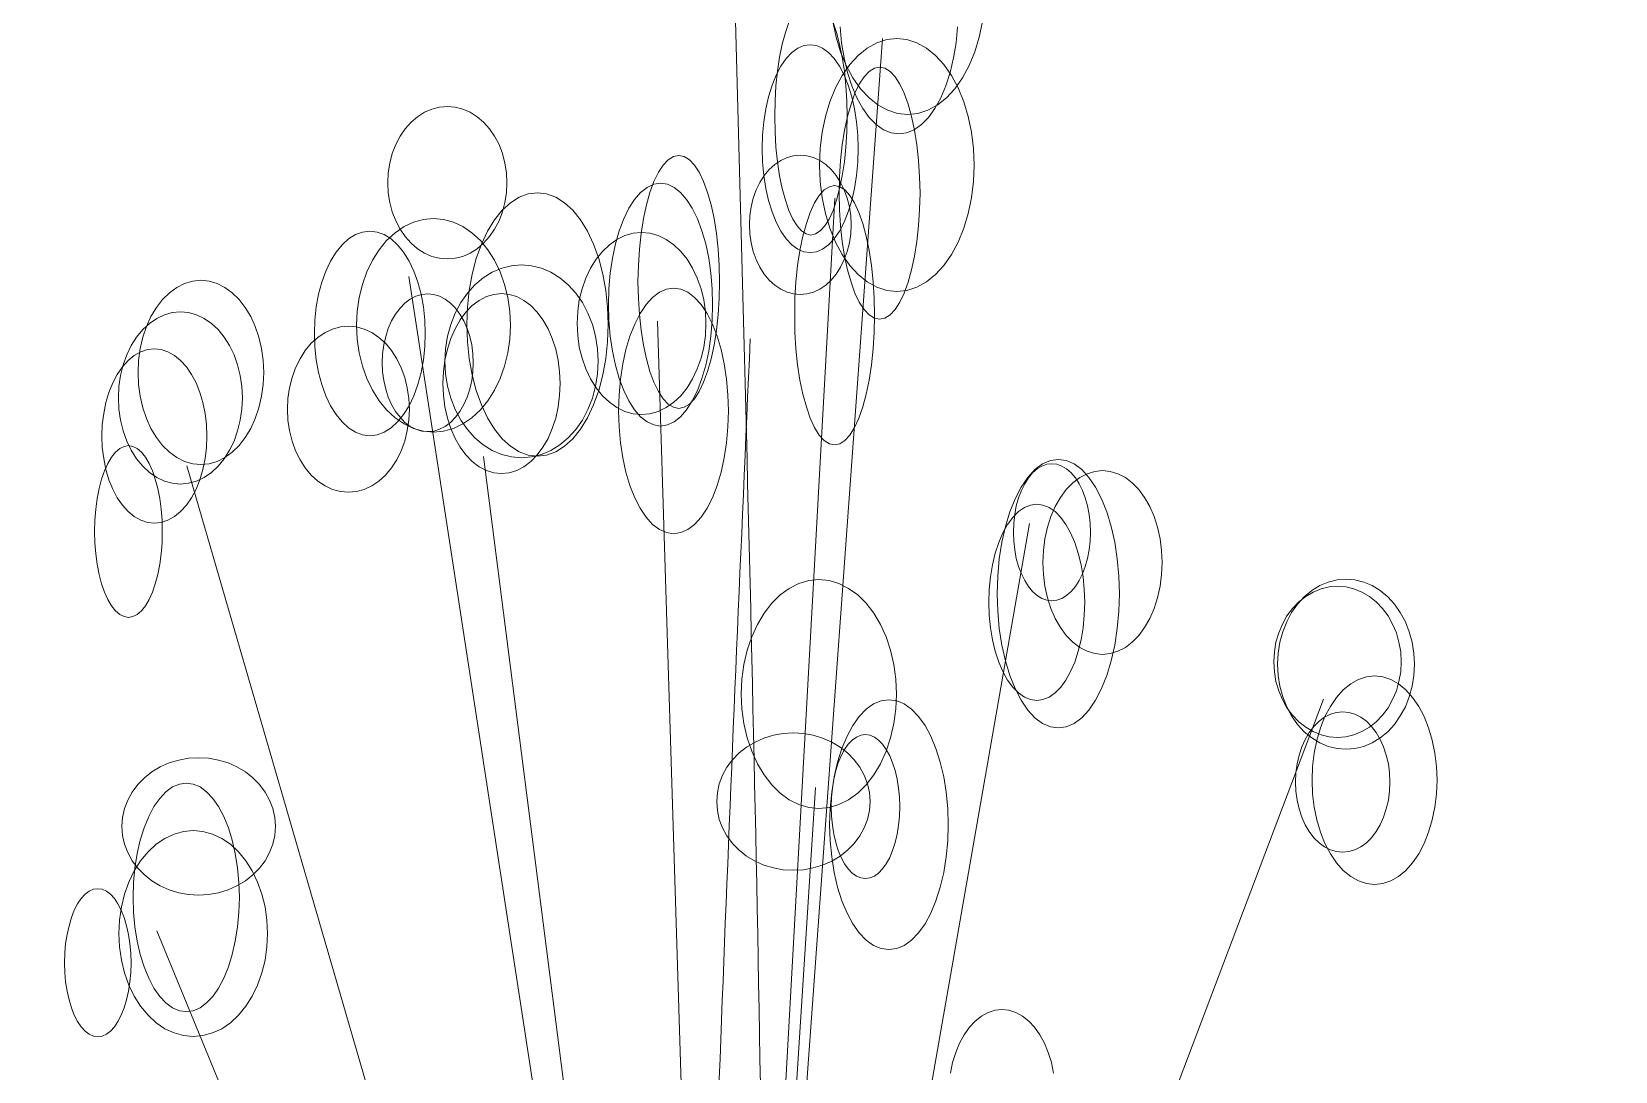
# Model space of a CAD drawing. Header units: millimetres. Extents: x -1800 to 33200, y -8500 to 38400.
# Drawn here: x 22301 to 24474, y 13334 to 14761 of the extents above; entities that cross this region are included whole.
import ezdxf

# ---------------------------------------------------------------- set-up
doc = ezdxf.new("R2010")
doc.units = ezdxf.units.MM
doc.layers.add('E-CEILING', color=7, linetype='Continuous', lineweight=18)
doc.layers.add('E-PLANT', color=3, linetype='Continuous', lineweight=13)

msp = doc.modelspace()

# ---------------------------------------------------------------- linework, layer by layer
at = {"layer": 'E-CEILING'}
for points in [[(259, 15961.7), (1066.1, 15620.5), (1873.3, 15465), (2680.5, 15374.5), (3487.6, 15287.9), (4294.8, 15161.5), (5101.9, 14992.4), (5909.1, 14825.1), (6716.2, 14730.5), (7523.4, 14766.8), (8330.6, 14944.6), (9137.7, 15212.1), (9944.9, 15473.9), (10752, 15631.2), (11559.2, 15627.2), (12366.4, 15472.8), (13173.5, 15240.7), (13980.7, 15030), (14787.8, 14919.5), (15595, 14932.3), (16402.1, 15030.5), (17209.3, 15139.4), (18016.5, 15189.9), (18823.6, 15155.5), (19630.8, 15065.2), (20437.9, 14987.2), (21245.1, 14991.8), (22052.3, 15115.1), (22859.4, 15342.9), (23666.6, 15624.7), (24473.7, 15961.7)], [(259, 15961.7), (1066.1, 15606.3), (1873.3, 15444.5), (2680.5, 15350.2), (3487.6, 15260.1), (4294.8, 15128.4), (5101.9, 14952.3), (5909.1, 14778.1), (6716.2, 14679.5), (7523.4, 14717.4), (8330.6, 14902.5), (9137.7, 15181.1), (9944.9, 15453.7), (10752, 15617.5), (11559.2, 15613.4), (12366.4, 15452.6), (13173.5, 15210.9), (13980.7, 14991.5), (14787.8, 14876.3), (15595, 14889.7), (16402.1, 14992), (17209.3, 15105.4), (18016.5, 15158), (18823.6, 15122.1), (19630.8, 15028.1), (20437.9, 14946.9), (21245.1, 14951.7), (22052.3, 15080.1), (22859.4, 15317.3), (23666.6, 15610.7), (24473.7, 15961.7)], [(259, 15961.7), (1066.1, 15592.2), (1873.3, 15424), (2680.5, 15325.9), (3487.6, 15232.2), (4294.8, 15095.3), (5101.9, 14912.2), (5909.1, 14731.1), (6716.2, 14628.6), (7523.4, 14668), (8330.6, 14860.4), (9137.7, 15150.1), (9944.9, 15433.6), (10752, 15603.9), (11559.2, 15599.5), (12366.4, 15432.4), (13173.5, 15181.1), (13980.7, 14953), (14787.8, 14833.2), (15595, 14847.1), (16402.1, 14953.5), (17209.3, 15071.4), (18016.5, 15126.1), (18823.6, 15088.8), (19630.8, 14991), (20437.9, 14906.6), (21245.1, 14911.5), (22052.3, 15045.1), (22859.4, 15291.7), (23666.6, 15596.8), (24473.7, 15961.7)], [(259, 15961.7), (1066.1, 15578.1), (1873.3, 15403.4), (2680.5, 15301.6), (3487.6, 15204.3), (4294.8, 15062.2), (5101.9, 14872.1), (5909.1, 14684.1), (6716.2, 14577.7), (7523.4, 14618.6), (8330.6, 14818.3), (9137.7, 15119.1), (9944.9, 15413.4), (10752, 15590.2), (11559.2, 15585.7), (12366.4, 15412.1), (13173.5, 15151.2), (13980.7, 14914.4), (14787.8, 14790.1), (15595, 14804.6), (16402.1, 14914.9), (17209.3, 15037.4), (18016.5, 15094.1), (18823.6, 15055.4), (19630.8, 14953.9), (20437.9, 14866.3), (21245.1, 14871.4), (22052.3, 15010.1), (22859.4, 15266.1), (23666.6, 15582.9), (24473.7, 15961.7)]]:
    msp.add_spline(points, degree=3, dxfattribs=at)
at = {"layer": 'E-PLANT'}
for q in [(23468.3, 14751.8), (23402.6, 14532.3), (22818.5, 14424.9), (23159.6, 14363.3), (22920.9, 14177.8), (22513.5, 14165.1), (23670.1, 14085.6), (24073.5, 13844.4), (23376.4, 13723.4), (22472.5, 13526.6)]:
    msp.add_line((23243.6, 11652), q, dxfattribs=at)
for points in [[(23400.3, 14773.7), (23405.1, 14759.6), (23409.4, 14743.6), (23413, 14725.9), (23415.9, 14706.8), (23418, 14686.7), (23419.3, 14665.8), (23419.7, 14644.6), (23419.7, 14644.6), (23419.3, 14623.3), (23418, 14602.4), (23415.9, 14582.3), (23413, 14563.2), (23409.4, 14545.5), (23405.1, 14529.5), (23400.3, 14515.5), (23394.9, 14503.6), (23389, 14494.2), (23382.9, 14487.4), (23376.5, 14483.2), (23370, 14481.8), (23363.5, 14483.2), (23357.2, 14487.4), (23351, 14494.2), (23345.2, 14503.6), (23339.8, 14515.5), (23334.9, 14529.5), (23330.6, 14545.5), (23327, 14563.2), (23324.1, 14582.3), (23322, 14602.4), (23320.8, 14623.3), (23320.4, 14644.6), (23320.8, 14665.8), (23322, 14686.7), (23324.1, 14706.8), (23327, 14725.9), (23330.6, 14743.6), (23334.9, 14759.6), (23339.8, 14773.7)], [(23605.4, 14774.8), (23600.9, 14753.5), (23594.8, 14733.3), (23587.1, 14714.5), (23577.9, 14697.6), (23567.5, 14682.7), (23555.9, 14670.2), (23543.4, 14660.2), (23530.3, 14653), (23516.7, 14648.6), (23502.8, 14647.1), (23488.9, 14648.6), (23475.3, 14653), (23462.1, 14660.2), (23449.7, 14670.2), (23438.1, 14682.7), (23427.7, 14697.6), (23418.5, 14714.5), (23410.8, 14733.3), (23404.6, 14753.5), (23400.2, 14774.8)], [(23571.3, 14767.5), (23569.2, 14745.8), (23565.8, 14724.9), (23561.1, 14705), (23555.2, 14686.6), (23548.1, 14670), (23540.1, 14655.4), (23531.3, 14643.1), (23521.7, 14633.4), (23511.7, 14626.3), (23501.2, 14621.9), (23490.6, 14620.5), (23480, 14621.9), (23469.6, 14626.3), (23459.5, 14633.4), (23449.9, 14643.1), (23441.1, 14655.4), (23433.1, 14670), (23426.1, 14686.6), (23420.2, 14705), (23415.5, 14724.9), (23412, 14745.8), (23410, 14767.5)], [(23561.3, 13331), (23564.4, 13345.6), (23568.6, 13359.5), (23573.9, 13372.3), (23580.3, 13383.9), (23587.5, 13394.1), (23595.5, 13402.7), (23604.1, 13409.5), (23613.2, 13414.5), (23622.6, 13417.5), (23632.1, 13418.5), (23641.7, 13417.5), (23651.1, 13414.5), (23660.2, 13409.5), (23668.8, 13402.7), (23676.8, 13394.1), (23684, 13383.9), (23690.3, 13372.3), (23695.7, 13359.5), (23699.9, 13345.6), (23703, 13331)]]:
    msp.add_lwpolyline(points, dxfattribs=at)
for points in [[(23434.8, 14600.4), (23434.3, 14581.7), (23432.6, 14563.4), (23429.8, 14545.7), (23426, 14529), (23421.2, 14513.4), (23415.6, 14499.4), (23409.1, 14487.1), (23401.9, 14476.7), (23394.2, 14468.5), (23386, 14462.5), (23377.6, 14458.8), (23369, 14457.6), (23360.4, 14458.8), (23351.9, 14462.5), (23343.8, 14468.5), (23336, 14476.7), (23328.9, 14487.1), (23322.4, 14499.4), (23316.7, 14513.4), (23311.9, 14529), (23308.1, 14545.7), (23305.3, 14563.4), (23303.7, 14581.7), (23303.1, 14600.4), (23303.7, 14619), (23305.3, 14637.3), (23308.1, 14655), (23311.9, 14671.7), (23316.7, 14687.3), (23322.4, 14701.3), (23328.9, 14713.6), (23336, 14724), (23343.8, 14732.3), (23351.9, 14738.3), (23360.4, 14741.9), (23369, 14743.1), (23377.6, 14741.9), (23386, 14738.3), (23394.2, 14732.3), (23401.9, 14724), (23409.1, 14713.6), (23415.6, 14701.3), (23421.2, 14687.3), (23426, 14671.7), (23429.8, 14655), (23432.6, 14637.3), (23434.3, 14619), (23434.8, 14600.4)], [(23593.9, 14577.9), (23593, 14555.2), (23590.3, 14532.9), (23585.8, 14511.4), (23579.7, 14491), (23572, 14472.1), (23562.8, 14455), (23552.4, 14440), (23540.8, 14427.4), (23528.4, 14417.3), (23515.3, 14410), (23501.7, 14405.6), (23487.8, 14404.1), (23474, 14405.6), (23460.4, 14410), (23447.2, 14417.3), (23434.8, 14427.4), (23423.2, 14440), (23412.8, 14455), (23403.7, 14472.1), (23396, 14491), (23389.8, 14511.4), (23385.4, 14532.9), (23382.7, 14555.2), (23381.7, 14577.9), (23382.7, 14600.6), (23385.4, 14622.9), (23389.8, 14644.4), (23396, 14664.8), (23403.7, 14683.7), (23412.8, 14700.8), (23423.2, 14715.8), (23434.8, 14728.4), (23447.2, 14738.5), (23460.4, 14745.8), (23474, 14750.2), (23487.8, 14751.7), (23501.7, 14750.2), (23515.3, 14745.8), (23528.4, 14738.5), (23540.8, 14728.4), (23552.4, 14715.8), (23562.8, 14700.8), (23572, 14683.7), (23579.7, 14664.8), (23585.8, 14644.4), (23590.3, 14622.9), (23593, 14600.6), (23593.9, 14577.9)], [(23519.7, 14539.2), (23519.2, 14516.6), (23517.8, 14494.4), (23515.5, 14473), (23512.3, 14452.7), (23508.2, 14433.9), (23503.4, 14416.9), (23498, 14402), (23491.9, 14389.4), (23485.4, 14379.4), (23478.6, 14372.1), (23471.4, 14367.7), (23464.2, 14366.2), (23457, 14367.7), (23449.8, 14372.1), (23443, 14379.4), (23436.4, 14389.4), (23430.4, 14402), (23425, 14416.9), (23420.2, 14433.9), (23416.1, 14452.7), (23412.9, 14473), (23410.6, 14494.4), (23409.2, 14516.6), (23408.7, 14539.2), (23409.2, 14561.8), (23410.6, 14584), (23412.9, 14605.4), (23416.1, 14625.7), (23420.2, 14644.5), (23425, 14661.5), (23430.4, 14676.4), (23436.4, 14689), (23443, 14699), (23449.8, 14706.2), (23457, 14710.7), (23464.2, 14712.1), (23471.4, 14710.7), (23478.6, 14706.2), (23485.4, 14699), (23491.9, 14689), (23498, 14676.4), (23503.4, 14661.5), (23508.2, 14644.5), (23512.3, 14625.7), (23515.5, 14605.4), (23517.8, 14584), (23519.2, 14561.8), (23519.7, 14539.2)], [(22952.9, 14553.6), (22952.2, 14539.9), (22950.1, 14526.5), (22946.7, 14513.5), (22942, 14501.2), (22936, 14489.8), (22929, 14479.6), (22920.9, 14470.5), (22912, 14462.9), (22902.4, 14456.9), (22892.3, 14452.5), (22881.8, 14449.8), (22871.2, 14448.9), (22860.5, 14449.8), (22850, 14452.5), (22839.9, 14456.9), (22830.3, 14462.9), (22821.4, 14470.5), (22813.3, 14479.6), (22806.3, 14489.8), (22800.3, 14501.2), (22795.6, 14513.5), (22792.2, 14526.5), (22790.1, 14539.9), (22789.4, 14553.6), (22790.1, 14567.2), (22792.2, 14580.6), (22795.6, 14593.6), (22800.3, 14605.9), (22806.3, 14617.3), (22813.3, 14627.6), (22821.4, 14636.6), (22830.3, 14644.2), (22839.9, 14650.3), (22850, 14654.7), (22860.5, 14657.3), (22871.2, 14658.2), (22881.8, 14657.3), (22892.3, 14654.7), (22902.4, 14650.3), (22912, 14644.2), (22920.9, 14636.6), (22929, 14627.6), (22936, 14617.3), (22942, 14605.9), (22946.7, 14593.6), (22950.1, 14580.6), (22952.2, 14567.2), (22952.9, 14553.6)], [(23244.7, 14417.4), (23244.2, 14394.8), (23242.7, 14372.5), (23240.4, 14351), (23237.2, 14330.6), (23233.1, 14311.7), (23228.3, 14294.6), (23222.8, 14279.7), (23216.7, 14267), (23210.1, 14257), (23203.2, 14249.7), (23196, 14245.3), (23188.7, 14243.8), (23181.4, 14245.3), (23174.2, 14249.7), (23167.3, 14257), (23160.7, 14267), (23154.6, 14279.7), (23149.1, 14294.6), (23144.3, 14311.7), (23140.2, 14330.6), (23137, 14351), (23134.6, 14372.5), (23133.2, 14394.8), (23132.7, 14417.4), (23133.2, 14440.1), (23134.6, 14462.4), (23137, 14483.9), (23140.2, 14504.3), (23144.3, 14523.2), (23149.1, 14540.3), (23154.6, 14555.2), (23160.7, 14567.9), (23167.3, 14577.9), (23174.2, 14585.2), (23181.4, 14589.6), (23188.7, 14591.1), (23196, 14589.6), (23203.2, 14585.2), (23210.1, 14577.9), (23216.7, 14567.9), (23222.8, 14555.2), (23228.3, 14540.3), (23233.1, 14523.2), (23237.2, 14504.3), (23240.4, 14483.9), (23242.7, 14462.4), (23244.2, 14440.1), (23244.7, 14417.4)], [(23425.2, 14495.8), (23424.6, 14483.3), (23422.8, 14471), (23419.9, 14459.2), (23415.8, 14448), (23410.7, 14437.6), (23404.7, 14428.1), (23397.9, 14419.9), (23390.3, 14412.9), (23382.1, 14407.4), (23373.4, 14403.4), (23364.5, 14400.9), (23355.3, 14400.1), (23346.2, 14400.9), (23337.3, 14403.4), (23328.6, 14407.4), (23320.4, 14412.9), (23312.8, 14419.9), (23306, 14428.1), (23299.9, 14437.6), (23294.9, 14448), (23290.8, 14459.2), (23287.9, 14471), (23286.1, 14483.3), (23285.5, 14495.8), (23286.1, 14508.3), (23287.9, 14520.6), (23290.8, 14532.4), (23294.9, 14543.6), (23299.9, 14554), (23306, 14563.5), (23312.8, 14571.7), (23320.4, 14578.7), (23328.6, 14584.2), (23337.3, 14588.2), (23346.2, 14590.7), (23355.3, 14591.5), (23364.5, 14590.7), (23373.4, 14588.2), (23382.1, 14584.2), (23390.3, 14578.7), (23397.9, 14571.7), (23404.7, 14563.5), (23410.7, 14554), (23415.8, 14543.6), (23419.9, 14532.4), (23422.8, 14520.6), (23424.6, 14508.3), (23425.2, 14495.8)], [(23091.8, 14358.9), (23091, 14335.3), (23088.5, 14312.1), (23084.4, 14289.7), (23078.8, 14268.4), (23071.7, 14248.8), (23063.4, 14231), (23053.8, 14215.4), (23043.3, 14202.2), (23031.9, 14191.7), (23019.9, 14184.1), (23007.4, 14179.5), (22994.8, 14178), (22982.1, 14179.5), (22969.6, 14184.1), (22957.6, 14191.7), (22946.2, 14202.2), (22935.7, 14215.4), (22926.1, 14231), (22917.8, 14248.8), (22910.7, 14268.4), (22905.1, 14289.7), (22901, 14312.1), (22898.6, 14335.3), (22897.7, 14358.9), (22898.6, 14382.6), (22901, 14405.8), (22905.1, 14428.2), (22910.7, 14449.4), (22917.8, 14469.1), (22926.1, 14486.9), (22935.7, 14502.5), (22946.2, 14515.7), (22957.6, 14526.2), (22969.6, 14533.8), (22982.1, 14538.4), (22994.8, 14539.9), (23007.4, 14538.4), (23019.9, 14533.8), (23031.9, 14526.2), (23043.3, 14515.7), (23053.8, 14502.5), (23063.4, 14486.9), (23071.7, 14469.1), (23078.8, 14449.4), (23084.4, 14428.2), (23088.5, 14405.8), (23091, 14382.6), (23091.8, 14358.9)], [(23235.1, 14386.2), (23234.5, 14364.5), (23232.7, 14343.1), (23229.7, 14322.4), (23225.6, 14302.9), (23220.4, 14284.8), (23214.2, 14268.4), (23207.2, 14254), (23199.4, 14241.9), (23191, 14232.2), (23182.2, 14225.2), (23173, 14221), (23163.7, 14219.5), (23154.3, 14221), (23145.2, 14225.2), (23136.3, 14232.2), (23127.9, 14241.9), (23120.1, 14254), (23113.1, 14268.4), (23106.9, 14284.8), (23101.7, 14302.9), (23097.6, 14322.4), (23094.6, 14343.1), (23092.8, 14364.5), (23092.2, 14386.2), (23092.8, 14408), (23094.6, 14429.4), (23097.6, 14450), (23101.7, 14469.6), (23106.9, 14487.7), (23113.1, 14504.1), (23120.1, 14518.5), (23127.9, 14530.6), (23136.3, 14540.2), (23145.2, 14547.2), (23154.3, 14551.5), (23163.7, 14552.9), (23173, 14551.5), (23182.2, 14547.2), (23191, 14540.2), (23199.4, 14530.6), (23207.2, 14518.5), (23214.2, 14504.1), (23220.4, 14487.7), (23225.6, 14469.6), (23229.7, 14450), (23232.7, 14429.4), (23234.5, 14408), (23235.1, 14386.2)], [(23457.2, 14371.7), (23456.7, 14348.4), (23455.3, 14325.6), (23453, 14303.5), (23449.8, 14282.7), (23445.9, 14263.3), (23441.1, 14245.8), (23435.8, 14230.4), (23429.8, 14217.5), (23423.4, 14207.2), (23416.6, 14199.7), (23409.6, 14195.2), (23402.4, 14193.7), (23395.3, 14195.2), (23388.2, 14199.7), (23381.5, 14207.2), (23375, 14217.5), (23369.1, 14230.4), (23363.7, 14245.8), (23359, 14263.3), (23355, 14282.7), (23351.8, 14303.5), (23349.5, 14325.6), (23348.1, 14348.4), (23347.7, 14371.7), (23348.1, 14394.9), (23349.5, 14417.7), (23351.8, 14439.8), (23355, 14460.6), (23359, 14480), (23363.7, 14497.5), (23369.1, 14512.9), (23375, 14525.8), (23381.5, 14536.1), (23388.2, 14543.6), (23395.3, 14548.1), (23402.4, 14549.6), (23409.6, 14548.1), (23416.6, 14543.6), (23423.4, 14536.1), (23429.8, 14525.8), (23435.8, 14512.9), (23441.1, 14497.5), (23445.9, 14480), (23449.8, 14460.6), (23453, 14439.8), (23455.3, 14417.7), (23456.7, 14394.9), (23457.2, 14371.7)], [(22957.8, 14357.9), (22956.9, 14338.8), (22954.2, 14320), (22949.7, 14301.8), (22943.6, 14284.6), (22935.9, 14268.7), (22926.8, 14254.3), (22916.4, 14241.6), (22904.9, 14231), (22892.5, 14222.5), (22879.5, 14216.3), (22865.9, 14212.6), (22852.1, 14211.3), (22838.3, 14212.6), (22824.8, 14216.3), (22811.7, 14222.5), (22799.3, 14231), (22787.8, 14241.6), (22777.4, 14254.3), (22768.3, 14268.7), (22760.6, 14284.6), (22754.5, 14301.8), (22750.1, 14320), (22747.4, 14338.8), (22746.5, 14357.9), (22747.4, 14377), (22750.1, 14395.8), (22754.5, 14414), (22760.6, 14431.2), (22768.3, 14447.1), (22777.4, 14461.5), (22787.8, 14474.2), (22799.3, 14484.8), (22811.7, 14493.3), (22824.8, 14499.5), (22838.3, 14503.2), (22852.1, 14504.4), (22865.9, 14503.2), (22879.5, 14499.5), (22892.5, 14493.3), (22904.9, 14484.8), (22916.4, 14474.2), (22926.8, 14461.5), (22935.9, 14447.1), (22943.6, 14431.2), (22949.7, 14414), (22954.2, 14395.8), (22956.9, 14377), (22957.8, 14357.9)], [(22840.9, 14346.7), (22840.3, 14328.4), (22838.3, 14310.4), (22835.1, 14293), (22830.7, 14276.5), (22825.2, 14261.2), (22818.6, 14247.4), (22811.1, 14235.3), (22802.9, 14225.1), (22793.9, 14217), (22784.5, 14211.1), (22774.7, 14207.5), (22764.8, 14206.3), (22754.9, 14207.5), (22745.1, 14211.1), (22735.7, 14217), (22726.7, 14225.1), (22718.5, 14235.3), (22711, 14247.4), (22704.4, 14261.2), (22698.9, 14276.5), (22694.5, 14293), (22691.3, 14310.4), (22689.3, 14328.4), (22688.7, 14346.7), (22689.3, 14365), (22691.3, 14383), (22694.5, 14400.4), (22698.9, 14416.9), (22704.4, 14432.2), (22711, 14446), (22718.5, 14458.1), (22726.7, 14468.3), (22735.7, 14476.4), (22745.1, 14482.3), (22754.9, 14485.9), (22764.8, 14487.1), (22774.7, 14485.9), (22784.5, 14482.3), (22793.9, 14476.4), (22802.9, 14468.3), (22811.1, 14458.1), (22818.6, 14446), (22825.2, 14432.2), (22830.7, 14416.9), (22835.1, 14400.4), (22838.3, 14383), (22840.3, 14365), (22840.9, 14346.7)], [(23225.9, 14360.3), (23225.2, 14344), (23222.9, 14328), (23219.2, 14312.5), (23214.1, 14297.9), (23207.7, 14284.3), (23200.1, 14272), (23191.4, 14261.2), (23181.8, 14252.2), (23171.4, 14244.9), (23160.4, 14239.7), (23149.1, 14236.5), (23137.6, 14235.4), (23126, 14236.5), (23114.7, 14239.7), (23103.8, 14244.9), (23093.4, 14252.2), (23083.8, 14261.2), (23075.1, 14272), (23067.5, 14284.3), (23061.1, 14297.9), (23055.9, 14312.5), (23052.2, 14328), (23050, 14344), (23049.2, 14360.3), (23050, 14376.6), (23052.2, 14392.6), (23055.9, 14408.1), (23061.1, 14422.7), (23067.5, 14436.3), (23075.1, 14448.6), (23083.8, 14459.3), (23093.4, 14468.4), (23103.8, 14475.6), (23114.7, 14480.9), (23126, 14484.1), (23137.6, 14485.1), (23149.1, 14484.1), (23160.4, 14480.9), (23171.4, 14475.6), (23181.8, 14468.4), (23191.4, 14459.3), (23200.1, 14448.6), (23207.7, 14436.3), (23214.1, 14422.7), (23219.2, 14408.1), (23222.9, 14392.6), (23225.2, 14376.6), (23225.9, 14360.3)], [(23078.2, 14308.4), (23077.3, 14291.1), (23074.6, 14274.2), (23070.2, 14257.8), (23064.1, 14242.2), (23056.5, 14227.8), (23047.4, 14214.8), (23037, 14203.4), (23025.6, 14193.8), (23013.3, 14186.1), (23000.2, 14180.6), (22986.8, 14177.2), (22973, 14176.1), (22959.3, 14177.2), (22945.8, 14180.6), (22932.8, 14186.1), (22920.5, 14193.8), (22909, 14203.4), (22898.7, 14214.8), (22889.6, 14227.8), (22882, 14242.2), (22875.9, 14257.8), (22871.5, 14274.2), (22868.8, 14291.1), (22867.9, 14308.4), (22868.8, 14325.7), (22871.5, 14342.7), (22875.9, 14359.1), (22882, 14374.6), (22889.6, 14389), (22898.7, 14402), (22909, 14413.4), (22920.5, 14423.1), (22932.8, 14430.7), (22945.8, 14436.3), (22959.3, 14439.7), (22973, 14440.8), (22986.8, 14439.7), (23000.2, 14436.3), (23013.3, 14430.7), (23025.6, 14423.1), (23037, 14413.4), (23047.4, 14402), (23056.5, 14389), (23064.1, 14374.6), (23070.2, 14359.1), (23074.6, 14342.7), (23077.3, 14325.7), (23078.2, 14308.4)], [(22619.2, 14293.1), (22618.5, 14276.6), (22616.3, 14260.4), (22612.6, 14244.7), (22607.6, 14229.9), (22601.4, 14216.1), (22593.9, 14203.7), (22585.5, 14192.8), (22576.1, 14183.6), (22566, 14176.2), (22555.3, 14170.9), (22544.2, 14167.7), (22533, 14166.6), (22521.7, 14167.7), (22510.6, 14170.9), (22500, 14176.2), (22489.8, 14183.6), (22480.5, 14192.8), (22472, 14203.7), (22464.5, 14216.1), (22458.3, 14229.9), (22453.3, 14244.7), (22449.7, 14260.4), (22447.5, 14276.6), (22446.7, 14293.1), (22447.5, 14309.6), (22449.7, 14325.8), (22453.3, 14341.5), (22458.3, 14356.3), (22464.5, 14370.1), (22472, 14382.5), (22480.5, 14393.4), (22489.8, 14402.6), (22500, 14409.9), (22510.6, 14415.2), (22521.7, 14418.5), (22533, 14419.6), (22544.2, 14418.5), (22555.3, 14415.2), (22566, 14409.9), (22576.1, 14402.6), (22585.5, 14393.4), (22593.9, 14382.5), (22601.4, 14370.1), (22607.6, 14356.3), (22612.6, 14341.5), (22616.3, 14325.8), (22618.5, 14309.6), (22619.2, 14293.1)], [(23256.8, 14240.4), (23256.2, 14218.4), (23254.3, 14196.7), (23251.1, 14175.8), (23246.7, 14156), (23241.3, 14137.7), (23234.8, 14121.1), (23227.4, 14106.6), (23219.2, 14094.3), (23210.3, 14084.5), (23201, 14077.5), (23191.3, 14073.2), (23181.5, 14071.7), (23171.7, 14073.2), (23162, 14077.5), (23152.7, 14084.5), (23143.8, 14094.3), (23135.6, 14106.6), (23128.2, 14121.1), (23121.7, 14137.7), (23116.2, 14156), (23111.9, 14175.8), (23108.7, 14196.7), (23106.8, 14218.4), (23106.1, 14240.4), (23106.8, 14262.4), (23108.7, 14284), (23111.9, 14304.9), (23116.2, 14324.7), (23121.7, 14343), (23128.2, 14359.6), (23135.6, 14374.2), (23143.8, 14386.4), (23152.7, 14396.2), (23162, 14403.3), (23171.7, 14407.6), (23181.5, 14409), (23191.3, 14407.6), (23201, 14403.3), (23210.3, 14396.2), (23219.2, 14386.4), (23227.4, 14374.2), (23234.8, 14359.6), (23241.3, 14343), (23246.7, 14324.7), (23251.1, 14304.9), (23254.3, 14284), (23256.2, 14262.4), (23256.8, 14240.4)], [(22906.6, 14306.4), (22906.1, 14294.1), (22904.5, 14282), (22901.9, 14270.3), (22898.3, 14259.2), (22893.7, 14248.9), (22888.4, 14239.6), (22882.2, 14231.5), (22875.4, 14224.6), (22868.1, 14219.1), (22860.4, 14215.2), (22852.4, 14212.7), (22844.2, 14211.9), (22836.1, 14212.7), (22828.1, 14215.2), (22820.3, 14219.1), (22813, 14224.6), (22806.2, 14231.5), (22800.1, 14239.6), (22794.7, 14248.9), (22790.1, 14259.2), (22786.5, 14270.3), (22783.9, 14282), (22782.3, 14294.1), (22781.8, 14306.4), (22782.3, 14318.7), (22783.9, 14330.9), (22786.5, 14342.6), (22790.1, 14353.6), (22794.7, 14363.9), (22800.1, 14373.2), (22806.2, 14381.4), (22813, 14388.2), (22820.3, 14393.7), (22828.1, 14397.7), (22836.1, 14400.1), (22844.2, 14400.9), (22852.4, 14400.1), (22860.4, 14397.7), (22868.1, 14393.7), (22875.4, 14388.2), (22882.2, 14381.4), (22888.4, 14373.2), (22893.7, 14363.9), (22898.3, 14353.6), (22901.9, 14342.6), (22904.5, 14330.9), (22906.1, 14318.7), (22906.6, 14306.4)], [(23025.9, 14277.8), (23025.2, 14261.7), (23023.1, 14245.8), (23019.8, 14230.5), (23015.1, 14216), (23009.3, 14202.6), (23002.3, 14190.4), (22994.4, 14179.8), (22985.7, 14170.8), (22976.3, 14163.6), (22966.3, 14158.4), (22956, 14155.3), (22945.5, 14154.2), (22935, 14155.3), (22924.7, 14158.4), (22914.7, 14163.6), (22905.3, 14170.8), (22896.5, 14179.8), (22888.6, 14190.4), (22881.7, 14202.6), (22875.9, 14216), (22871.2, 14230.5), (22867.8, 14245.8), (22865.8, 14261.7), (22865.1, 14277.8), (22865.8, 14293.9), (22867.8, 14309.8), (22871.2, 14325.1), (22875.9, 14339.6), (22881.7, 14353), (22888.6, 14365.2), (22896.5, 14375.9), (22905.3, 14384.8), (22914.7, 14392), (22924.7, 14397.2), (22935, 14400.3), (22945.5, 14401.4), (22956, 14400.3), (22966.3, 14397.2), (22976.3, 14392), (22985.7, 14384.8), (22994.4, 14375.9), (23002.3, 14365.2), (23009.3, 14353), (23015.1, 14339.6), (23019.8, 14325.1), (23023.1, 14309.8), (23025.2, 14293.9), (23025.9, 14277.8)], [(22589.9, 14258.1), (22589.1, 14242.7), (22587, 14227.5), (22583.4, 14212.9), (22578.5, 14199), (22572.3, 14186.2), (22565, 14174.6), (22556.6, 14164.4), (22547.4, 14155.8), (22537.4, 14148.9), (22526.9, 14144), (22515.9, 14141), (22504.8, 14139.9), (22493.7, 14141), (22482.8, 14144), (22472.3, 14148.9), (22462.3, 14155.8), (22453.1, 14164.4), (22444.7, 14174.6), (22437.4, 14186.2), (22431.2, 14199), (22426.3, 14212.9), (22422.7, 14227.5), (22420.5, 14242.7), (22419.8, 14258.1), (22420.5, 14273.6), (22422.7, 14288.7), (22426.3, 14303.4), (22431.2, 14317.2), (22437.4, 14330.1), (22444.7, 14341.7), (22453.1, 14351.9), (22462.3, 14360.5), (22472.3, 14367.3), (22482.8, 14372.3), (22493.7, 14375.3), (22504.8, 14376.3), (22515.9, 14375.3), (22526.9, 14372.3), (22537.4, 14367.3), (22547.4, 14360.5), (22556.6, 14351.9), (22565, 14341.7), (22572.3, 14330.1), (22578.5, 14317.2), (22583.4, 14303.4), (22587, 14288.7), (22589.1, 14273.6), (22589.9, 14258.1)], [(22819, 14242.6), (22818.3, 14227.8), (22816.2, 14213.2), (22812.7, 14199), (22807.8, 14185.7), (22801.7, 14173.3), (22794.5, 14162.1), (22786.3, 14152.2), (22777.2, 14144), (22767.4, 14137.4), (22757, 14132.6), (22746.3, 14129.7), (22735.4, 14128.7), (22724.5, 14129.7), (22713.7, 14132.6), (22703.4, 14137.4), (22693.5, 14144), (22684.4, 14152.2), (22676.2, 14162.1), (22669, 14173.3), (22662.9, 14185.7), (22658.1, 14199), (22654.6, 14213.2), (22652.4, 14227.8), (22651.7, 14242.6), (22652.4, 14257.5), (22654.6, 14272.1), (22658.1, 14286.3), (22662.9, 14299.6), (22669, 14312), (22676.2, 14323.2), (22684.4, 14333.1), (22693.5, 14341.3), (22703.4, 14347.9), (22713.7, 14352.7), (22724.5, 14355.6), (22735.4, 14356.6), (22746.3, 14355.6), (22757, 14352.7), (22767.4, 14347.9), (22777.2, 14341.3), (22786.3, 14333.1), (22794.5, 14323.2), (22801.7, 14312), (22807.8, 14299.6), (22812.7, 14286.3), (22816.2, 14272.1), (22818.3, 14257.5), (22819, 14242.6)], [(22541.2, 14205.8), (22540.5, 14190.2), (22538.7, 14174.8), (22535.7, 14160), (22531.5, 14145.9), (22526.3, 14132.9), (22520.1, 14121.1), (22513, 14110.8), (22505.1, 14102.1), (22496.7, 14095.2), (22487.8, 14090.1), (22478.5, 14087.1), (22469.1, 14086), (22459.7, 14087.1), (22450.5, 14090.1), (22441.6, 14095.2), (22433.1, 14102.1), (22425.3, 14110.8), (22418.2, 14121.1), (22412, 14132.9), (22406.7, 14145.9), (22402.6, 14160), (22399.6, 14174.8), (22397.7, 14190.2), (22397.1, 14205.8), (22397.7, 14221.5), (22399.6, 14236.8), (22402.6, 14251.7), (22406.7, 14265.7), (22412, 14278.7), (22418.2, 14290.5), (22425.3, 14300.9), (22433.1, 14309.6), (22441.6, 14316.5), (22450.5, 14321.5), (22459.7, 14324.6), (22469.1, 14325.6), (22478.5, 14324.6), (22487.8, 14321.5), (22496.7, 14316.5), (22505.1, 14309.6), (22513, 14300.9), (22520.1, 14290.5), (22526.3, 14278.7), (22531.5, 14265.7), (22535.7, 14251.7), (22538.7, 14236.8), (22540.5, 14221.5), (22541.2, 14205.8)], [(22480, 14074.8), (22479.6, 14059.4), (22478.4, 14044.3), (22476.5, 14029.7), (22473.8, 14015.8), (22470.4, 14003), (22466.4, 13991.4), (22461.9, 13981.3), (22456.8, 13972.7), (22451.4, 13965.9), (22445.6, 13960.9), (22439.7, 13957.9), (22433.6, 13956.9), (22427.6, 13957.9), (22421.6, 13960.9), (22415.9, 13965.9), (22410.4, 13972.7), (22405.4, 13981.3), (22400.8, 13991.4), (22396.8, 14003), (22393.4, 14015.8), (22390.8, 14029.7), (22388.8, 14044.3), (22387.6, 14059.4), (22387.2, 14074.8), (22387.6, 14090.2), (22388.8, 14105.3), (22390.8, 14119.9), (22393.4, 14133.7), (22396.8, 14146.5), (22400.8, 14158.1), (22405.4, 14168.3), (22410.4, 14176.9), (22415.9, 14183.7), (22421.6, 14188.6), (22427.6, 14191.6), (22433.6, 14192.6), (22439.7, 14191.6), (22445.6, 14188.6), (22451.4, 14183.7), (22456.8, 14176.9), (22461.9, 14168.3), (22466.4, 14158.1), (22470.4, 14146.5), (22473.8, 14133.7), (22476.5, 14119.9), (22478.4, 14105.3), (22479.6, 14090.2), (22480, 14074.8)], [(23793.3, 13989.4), (23792.6, 13965.3), (23790.4, 13941.7), (23786.9, 13918.8), (23782, 13897.2), (23776, 13877.2), (23768.7, 13859), (23760.5, 13843.1), (23751.4, 13829.7), (23741.5, 13819.1), (23731.2, 13811.3), (23720.4, 13806.6), (23709.5, 13805), (23698.5, 13806.6), (23687.8, 13811.3), (23677.4, 13819.1), (23667.6, 13829.7), (23658.5, 13843.1), (23650.2, 13859), (23643, 13877.2), (23636.9, 13897.2), (23632.1, 13918.8), (23628.5, 13941.7), (23626.4, 13965.3), (23625.7, 13989.4), (23626.4, 14013.5), (23628.5, 14037.1), (23632.1, 14059.9), (23636.9, 14081.6), (23643, 14101.6), (23650.2, 14119.8), (23658.5, 14135.7), (23667.6, 14149.1), (23677.4, 14159.7), (23687.8, 14167.5), (23698.5, 14172.2), (23709.5, 14173.8), (23720.4, 14172.2), (23731.2, 14167.5), (23741.5, 14159.7), (23751.4, 14149.1), (23760.5, 14135.7), (23768.7, 14119.8), (23776, 14101.6), (23782, 14081.6), (23786.9, 14059.9), (23790.4, 14037.1), (23792.6, 14013.5), (23793.3, 13989.4)], [(23753.5, 14073.8), (23753.1, 14061.5), (23751.7, 14049.5), (23749.5, 14037.8), (23746.4, 14026.8), (23742.6, 14016.6), (23738, 14007.3), (23732.8, 13999.2), (23727.1, 13992.4), (23720.9, 13987), (23714.3, 13983), (23707.6, 13980.6), (23700.7, 13979.8), (23693.8, 13980.6), (23687, 13983), (23680.4, 13987), (23674.2, 13992.4), (23668.5, 13999.2), (23663.3, 14007.3), (23658.7, 14016.6), (23654.9, 14026.8), (23651.8, 14037.8), (23649.6, 14049.5), (23648.3, 14061.5), (23647.8, 14073.8), (23648.3, 14086.1), (23649.6, 14098.1), (23651.8, 14109.8), (23654.9, 14120.8), (23658.7, 14131), (23663.3, 14140.2), (23668.5, 14148.4), (23674.2, 14155.2), (23680.4, 14160.6), (23687, 14164.6), (23693.8, 14167), (23700.7, 14167.8), (23707.6, 14167), (23714.3, 14164.6), (23720.9, 14160.6), (23727.1, 14155.2), (23732.8, 14148.4), (23738, 14140.2), (23742.6, 14131), (23746.4, 14120.8), (23749.5, 14109.8), (23751.7, 14098.1), (23753.1, 14086.1), (23753.5, 14073.8)], [(23851.8, 14032.2), (23851.1, 14015.7), (23849, 13999.6), (23845.6, 13983.9), (23840.9, 13969.1), (23834.9, 13955.4), (23827.9, 13943), (23819.9, 13932.1), (23811, 13923), (23801.4, 13915.7), (23791.3, 13910.4), (23780.8, 13907.2), (23770.1, 13906.1), (23759.4, 13907.2), (23748.9, 13910.4), (23738.8, 13915.7), (23729.2, 13923), (23720.3, 13932.1), (23712.3, 13943), (23705.2, 13955.4), (23699.3, 13969.1), (23694.6, 13983.9), (23691.1, 13999.6), (23689.1, 14015.7), (23688.4, 14032.2), (23689.1, 14048.7), (23691.1, 14064.8), (23694.6, 14080.5), (23699.3, 14095.2), (23705.2, 14109), (23712.3, 14121.4), (23720.3, 14132.2), (23729.2, 14141.4), (23738.8, 14148.7), (23748.9, 14154), (23759.4, 14157.2), (23770.1, 14158.3), (23780.8, 14157.2), (23791.3, 14154), (23801.4, 14148.7), (23811, 14141.4), (23819.9, 14132.2), (23827.9, 14121.4), (23834.9, 14109), (23840.9, 14095.2), (23845.6, 14080.5), (23849, 14064.8), (23851.1, 14048.7), (23851.8, 14032.2)], [(23745.6, 13977.6), (23745, 13960), (23743.4, 13942.7), (23740.6, 13926.1), (23736.8, 13910.3), (23732, 13895.6), (23726.3, 13882.4), (23719.9, 13870.7), (23712.7, 13861), (23705, 13853.2), (23696.9, 13847.5), (23688.4, 13844.1), (23679.9, 13842.9), (23671.3, 13844.1), (23662.9, 13847.5), (23654.7, 13853.2), (23647, 13861), (23639.9, 13870.7), (23633.4, 13882.4), (23627.7, 13895.6), (23623, 13910.3), (23619.2, 13926.1), (23616.4, 13942.7), (23614.7, 13960), (23614.2, 13977.6), (23614.7, 13995.2), (23616.4, 14012.4), (23619.2, 14029.1), (23623, 14044.9), (23627.7, 14059.6), (23633.4, 14072.8), (23639.9, 14084.4), (23647, 14094.2), (23654.7, 14102), (23662.9, 14107.7), (23671.3, 14111.1), (23679.9, 14112.3), (23688.4, 14111.1), (23696.9, 14107.7), (23705, 14102), (23712.7, 14094.2), (23719.9, 14084.4), (23726.3, 14072.8), (23732, 14059.6), (23736.8, 14044.9), (23740.6, 14029.1), (23743.4, 14012.4), (23745, 13995.2), (23745.6, 13977.6)], [(23487.5, 13851.6), (23486.5, 13831.1), (23483.8, 13811), (23479.3, 13791.5), (23473.2, 13773.1), (23465.5, 13756), (23456.3, 13740.6), (23445.8, 13727), (23434.2, 13715.6), (23421.7, 13706.5), (23408.5, 13699.9), (23394.9, 13695.9), (23381, 13694.5), (23367.1, 13695.9), (23353.4, 13699.9), (23340.2, 13706.5), (23327.8, 13715.6), (23316.2, 13727), (23305.7, 13740.6), (23296.5, 13756), (23288.8, 13773.1), (23282.6, 13791.5), (23278.1, 13811), (23275.4, 13831.1), (23274.5, 13851.6), (23275.4, 13872.1), (23278.1, 13892.3), (23282.6, 13911.7), (23288.8, 13930.2), (23296.5, 13947.2), (23305.7, 13962.7), (23316.2, 13976.2), (23327.8, 13987.7), (23340.2, 13996.7), (23353.4, 14003.3), (23367.1, 14007.4), (23381, 14008.7), (23394.9, 14007.4), (23408.5, 14003.3), (23421.7, 13996.7), (23434.2, 13987.7), (23445.8, 13976.2), (23456.3, 13962.7), (23465.5, 13947.2), (23473.2, 13930.2), (23479.3, 13911.7), (23483.8, 13892.3), (23486.5, 13872.1), (23487.5, 13851.6)], [(24179.9, 13895.8), (24179.2, 13882.3), (24176.9, 13869), (24173.3, 13856.1), (24168.2, 13844), (24161.9, 13832.7), (24154.3, 13822.5), (24145.7, 13813.6), (24136.2, 13806), (24126, 13800), (24115.1, 13795.7), (24103.9, 13793), (24092.5, 13792.1), (24081.1, 13793), (24069.9, 13795.7), (24059.1, 13800), (24048.9, 13806), (24039.4, 13813.6), (24030.8, 13822.5), (24023.2, 13832.7), (24016.9, 13844), (24011.8, 13856.1), (24008.1, 13869), (24005.9, 13882.3), (24005.2, 13895.8), (24005.9, 13909.4), (24008.1, 13922.7), (24011.8, 13935.5), (24016.9, 13947.7), (24023.2, 13959), (24030.8, 13969.2), (24039.4, 13978.1), (24048.9, 13985.6), (24059.1, 13991.6), (24069.9, 13996), (24081.1, 13998.6), (24092.5, 13999.5), (24103.9, 13998.6), (24115.1, 13996), (24126, 13991.6), (24136.2, 13985.6), (24145.7, 13978.1), (24154.3, 13969.2), (24161.9, 13959), (24168.2, 13947.7), (24173.3, 13935.5), (24176.9, 13922.7), (24179.2, 13909.4), (24179.9, 13895.8)], [(24198.2, 13892.5), (24197.4, 13877.3), (24195, 13862.3), (24191, 13847.9), (24185.6, 13834.2), (24178.7, 13821.5), (24170.6, 13810), (24161.4, 13799.9), (24151.2, 13791.4), (24140.1, 13784.7), (24128.5, 13779.7), (24116.4, 13776.8), (24104.2, 13775.8), (24091.9, 13776.8), (24079.8, 13779.7), (24068.2, 13784.7), (24057.2, 13791.4), (24046.9, 13799.9), (24037.7, 13810), (24029.6, 13821.5), (24022.8, 13834.2), (24017.3, 13847.9), (24013.4, 13862.3), (24011, 13877.3), (24010.2, 13892.5), (24011, 13907.8), (24013.4, 13922.8), (24017.3, 13937.2), (24022.8, 13950.9), (24029.6, 13963.6), (24037.7, 13975.1), (24046.9, 13985.2), (24057.2, 13993.7), (24068.2, 14000.4), (24079.8, 14005.4), (24091.9, 14008.3), (24104.2, 14009.3), (24116.4, 14008.3), (24128.5, 14005.4), (24140.1, 14000.4), (24151.2, 13993.7), (24161.4, 13985.2), (24170.6, 13975.1), (24178.7, 13963.6), (24185.6, 13950.9), (24191, 13937.2), (24195, 13922.8), (24197.4, 13907.8), (24198.2, 13892.5)], [(24229.1, 13733.4), (24228.4, 13714.8), (24226.2, 13696.4), (24222.6, 13678.7), (24217.6, 13661.9), (24211.4, 13646.3), (24204, 13632.3), (24195.6, 13619.9), (24186.2, 13609.5), (24176.2, 13601.2), (24165.6, 13595.2), (24154.6, 13591.6), (24143.4, 13590.3), (24132.2, 13591.6), (24121.2, 13595.2), (24110.6, 13601.2), (24100.5, 13609.5), (24091.2, 13619.9), (24082.7, 13632.3), (24075.3, 13646.3), (24069.1, 13661.9), (24064.1, 13678.7), (24060.5, 13696.4), (24058.4, 13714.8), (24057.6, 13733.4), (24058.4, 13752.1), (24060.5, 13770.5), (24064.1, 13788.2), (24069.1, 13805), (24075.3, 13820.6), (24082.7, 13834.6), (24091.2, 13847), (24100.5, 13857.4), (24110.6, 13865.6), (24121.2, 13871.7), (24132.2, 13875.3), (24143.4, 13876.5), (24154.6, 13875.3), (24165.6, 13871.7), (24176.2, 13865.6), (24186.2, 13857.4), (24195.6, 13847), (24204, 13834.6), (24211.4, 13820.6), (24217.6, 13805), (24222.6, 13788.2), (24226.2, 13770.5), (24228.4, 13752.1), (24229.1, 13733.4)], [(23558.4, 13672.3), (23557.7, 13649.9), (23555.6, 13627.9), (23552.2, 13606.6), (23547.5, 13586.5), (23541.6, 13567.9), (23534.6, 13551), (23526.6, 13536.2), (23517.7, 13523.7), (23508.2, 13513.8), (23498.1, 13506.6), (23487.7, 13502.2), (23477.1, 13500.7), (23466.4, 13502.2), (23456, 13506.6), (23445.9, 13513.8), (23436.4, 13523.7), (23427.6, 13536.2), (23419.6, 13551), (23412.5, 13567.9), (23406.6, 13586.5), (23401.9, 13606.6), (23398.5, 13627.9), (23396.4, 13649.9), (23395.7, 13672.3), (23396.4, 13694.7), (23398.5, 13716.7), (23401.9, 13737.9), (23406.6, 13758.1), (23412.5, 13776.7), (23419.6, 13793.6), (23427.6, 13808.4), (23436.4, 13820.8), (23445.9, 13830.8), (23456, 13838), (23466.4, 13842.4), (23477.1, 13843.8), (23487.7, 13842.4), (23498.1, 13838), (23508.2, 13830.8), (23517.7, 13820.8), (23526.6, 13808.4), (23534.6, 13793.6), (23541.6, 13776.7), (23547.5, 13758.1), (23552.2, 13737.9), (23555.6, 13716.7), (23557.7, 13694.7), (23558.4, 13672.3)], [(24164.5, 13730.8), (24163.9, 13718.3), (24162.3, 13705.9), (24159.5, 13694), (24155.8, 13682.7), (24151.1, 13672.2), (24145.5, 13662.7), (24139.1, 13654.4), (24132.1, 13647.4), (24124.5, 13641.9), (24116.4, 13637.8), (24108.1, 13635.4), (24099.6, 13634.5), (24091.2, 13635.4), (24082.9, 13637.8), (24074.8, 13641.9), (24067.2, 13647.4), (24060.2, 13654.4), (24053.8, 13662.7), (24048.2, 13672.2), (24043.5, 13682.7), (24039.7, 13694), (24037, 13705.9), (24035.3, 13718.3), (24034.8, 13730.8), (24035.3, 13743.4), (24037, 13755.7), (24039.7, 13767.7), (24043.5, 13779), (24048.2, 13789.4), (24053.8, 13798.9), (24060.2, 13807.2), (24067.2, 13814.2), (24074.8, 13819.8), (24082.9, 13823.8), (24091.2, 13826.3), (24099.6, 13827.1), (24108.1, 13826.3), (24116.4, 13823.8), (24124.5, 13819.8), (24132.1, 13814.2), (24139.1, 13807.2), (24145.5, 13798.9), (24151.1, 13789.4), (24155.8, 13779), (24159.5, 13767.7), (24162.3, 13755.7), (24163.9, 13743.4), (24164.5, 13730.8)], [(23451.1, 13704), (23450.2, 13691.7), (23447.5, 13679.6), (23443, 13667.9), (23437, 13656.8), (23429.3, 13646.6), (23420.2, 13637.3), (23409.9, 13629.2), (23398.5, 13622.3), (23386.1, 13616.9), (23373.1, 13612.9), (23359.6, 13610.5), (23345.9, 13609.7), (23332.1, 13610.5), (23318.6, 13612.9), (23305.6, 13616.9), (23293.3, 13622.3), (23281.8, 13629.2), (23271.5, 13637.3), (23262.4, 13646.6), (23254.8, 13656.8), (23248.7, 13667.9), (23244.2, 13679.6), (23241.6, 13691.7), (23240.7, 13704), (23241.6, 13716.3), (23244.2, 13728.4), (23248.7, 13740.1), (23254.8, 13751.1), (23262.4, 13761.4), (23271.5, 13770.7), (23281.8, 13778.8), (23293.3, 13785.6), (23305.6, 13791.1), (23318.6, 13795.1), (23332.1, 13797.5), (23345.9, 13798.3), (23359.6, 13797.5), (23373.1, 13795.1), (23386.1, 13791.1), (23398.5, 13785.6), (23409.9, 13778.8), (23420.2, 13770.7), (23429.3, 13761.4), (23437, 13751.1), (23443, 13740.1), (23447.5, 13728.4), (23450.2, 13716.3), (23451.1, 13704)], [(23491.8, 13697), (23491.4, 13684.1), (23490.2, 13671.5), (23488.2, 13659.2), (23485.5, 13647.6), (23482.1, 13636.9), (23478.1, 13627.2), (23473.4, 13618.6), (23468.3, 13611.5), (23462.8, 13605.7), (23457, 13601.6), (23451, 13599.1), (23444.8, 13598.2), (23438.7, 13599.1), (23432.7, 13601.6), (23426.8, 13605.7), (23421.3, 13611.5), (23416.2, 13618.6), (23411.6, 13627.2), (23407.5, 13636.9), (23404.1, 13647.6), (23401.4, 13659.2), (23399.4, 13671.5), (23398.2, 13684.1), (23397.8, 13697), (23398.2, 13710), (23399.4, 13722.6), (23401.4, 13734.9), (23404.1, 13746.5), (23407.5, 13757.2), (23411.6, 13766.9), (23416.2, 13775.5), (23421.3, 13782.6), (23426.8, 13788.4), (23432.7, 13792.5), (23438.7, 13795), (23444.8, 13795.9), (23451, 13795), (23457, 13792.5), (23462.8, 13788.4), (23468.3, 13782.6), (23473.4, 13775.5), (23478.1, 13766.9), (23482.1, 13757.2), (23485.5, 13746.5), (23488.2, 13734.9), (23490.2, 13722.6), (23491.4, 13710), (23491.8, 13697)], [(22635.2, 13670), (22634.3, 13657.6), (22631.6, 13645.6), (22627.2, 13633.9), (22621.1, 13622.8), (22613.4, 13612.6), (22604.3, 13603.3), (22594, 13595.2), (22582.5, 13588.3), (22570.2, 13582.9), (22557.1, 13578.9), (22543.6, 13576.5), (22529.8, 13575.7), (22516.1, 13576.5), (22502.6, 13578.9), (22489.5, 13582.9), (22477.2, 13588.3), (22465.7, 13595.2), (22455.4, 13603.3), (22446.3, 13612.6), (22438.6, 13622.8), (22432.5, 13633.9), (22428.1, 13645.6), (22425.4, 13657.6), (22424.5, 13670), (22425.4, 13682.3), (22428.1, 13694.3), (22432.5, 13706), (22438.6, 13717.1), (22446.3, 13727.3), (22455.4, 13736.6), (22465.7, 13744.7), (22477.2, 13751.6), (22489.5, 13757), (22502.6, 13761), (22516.1, 13763.4), (22529.8, 13764.2), (22543.6, 13763.4), (22557.1, 13761), (22570.2, 13757), (22582.5, 13751.6), (22594, 13744.7), (22604.3, 13736.6), (22613.4, 13727.3), (22621.1, 13717.1), (22627.2, 13706), (22631.6, 13694.3), (22634.3, 13682.3), (22635.2, 13670)], [(22585.8, 13572.5), (22585.2, 13552), (22583.3, 13531.9), (22580.2, 13512.4), (22576, 13494), (22570.7, 13477), (22564.4, 13461.5), (22557.3, 13448), (22549.4, 13436.6), (22540.8, 13427.5), (22531.8, 13420.9), (22522.4, 13416.9), (22512.9, 13415.6), (22503.4, 13416.9), (22494.1, 13420.9), (22485, 13427.5), (22476.5, 13436.6), (22468.6, 13448), (22461.4, 13461.5), (22455.1, 13477), (22449.8, 13494), (22445.6, 13512.4), (22442.5, 13531.9), (22440.7, 13552), (22440, 13572.5), (22440.7, 13593), (22442.5, 13613.1), (22445.6, 13632.5), (22449.8, 13650.9), (22455.1, 13668), (22461.4, 13683.4), (22468.6, 13697), (22476.5, 13708.4), (22485, 13717.4), (22494.1, 13724), (22503.4, 13728), (22512.9, 13729.4), (22522.4, 13728), (22531.8, 13724), (22540.8, 13717.4), (22549.4, 13708.4), (22557.3, 13697), (22564.4, 13683.4), (22570.7, 13668), (22576, 13650.9), (22580.2, 13632.5), (22583.3, 13613.1), (22585.2, 13593), (22585.8, 13572.5)], [(22624.5, 13522.8), (22623.6, 13504.4), (22621, 13486.2), (22616.7, 13468.7), (22610.8, 13452.1), (22603.4, 13436.8), (22594.6, 13422.9), (22584.6, 13410.7), (22573.5, 13400.4), (22561.5, 13392.2), (22548.9, 13386.3), (22535.8, 13382.7), (22522.5, 13381.5), (22509.2, 13382.7), (22496.1, 13386.3), (22483.4, 13392.2), (22471.5, 13400.4), (22460.4, 13410.7), (22450.3, 13422.9), (22441.5, 13436.8), (22434.1, 13452.1), (22428.2, 13468.7), (22423.9, 13486.2), (22421.3, 13504.4), (22420.5, 13522.8), (22421.3, 13541.3), (22423.9, 13559.4), (22428.2, 13576.9), (22434.1, 13593.5), (22441.5, 13608.9), (22450.3, 13622.8), (22460.4, 13635), (22471.5, 13645.3), (22483.4, 13653.4), (22496.1, 13659.4), (22509.2, 13663), (22522.5, 13664.2), (22535.8, 13663), (22548.9, 13659.4), (22561.5, 13653.4), (22573.5, 13645.3), (22584.6, 13635), (22594.6, 13622.8), (22603.4, 13608.9), (22610.8, 13593.5), (22616.7, 13576.9), (22621, 13559.4), (22623.6, 13541.3), (22624.5, 13522.8)], [(22437.1, 13482.8), (22436.7, 13469.5), (22435.5, 13456.5), (22433.6, 13443.9), (22431, 13432), (22427.7, 13420.9), (22423.7, 13410.9), (22419.2, 13402.2), (22414.3, 13394.8), (22408.9, 13388.9), (22403.3, 13384.6), (22397.4, 13382.1), (22391.5, 13381.2), (22385.5, 13382.1), (22379.7, 13384.6), (22374, 13388.9), (22368.7, 13394.8), (22363.7, 13402.2), (22359.2, 13410.9), (22355.3, 13420.9), (22352, 13432), (22349.3, 13443.9), (22347.4, 13456.5), (22346.2, 13469.5), (22345.8, 13482.8), (22346.2, 13496.1), (22347.4, 13509.1), (22349.3, 13521.7), (22352, 13533.6), (22355.3, 13544.7), (22359.2, 13554.7), (22363.7, 13563.4), (22368.7, 13570.8), (22374, 13576.7), (22379.7, 13581), (22385.5, 13583.6), (22391.5, 13584.4), (22397.4, 13583.6), (22403.3, 13581), (22408.9, 13576.7), (22414.3, 13570.8), (22419.2, 13563.4), (22423.7, 13554.7), (22427.7, 13544.7), (22431, 13533.6), (22433.6, 13521.7), (22435.5, 13509.1), (22436.7, 13496.1), (22437.1, 13482.8)]]:
    msp.add_lwpolyline(points, close=True, dxfattribs=at)
for points in [[(23286.7, 10430.5), (23308.3, 12629.1), (23265.1, 14827.8)], [(23200.4, 10430.5), (23222, 12629.1), (23286.7, 14339.2)]]:
    msp.add_spline(points, degree=3, dxfattribs=at)

doc.saveas('drawing.dxf')
